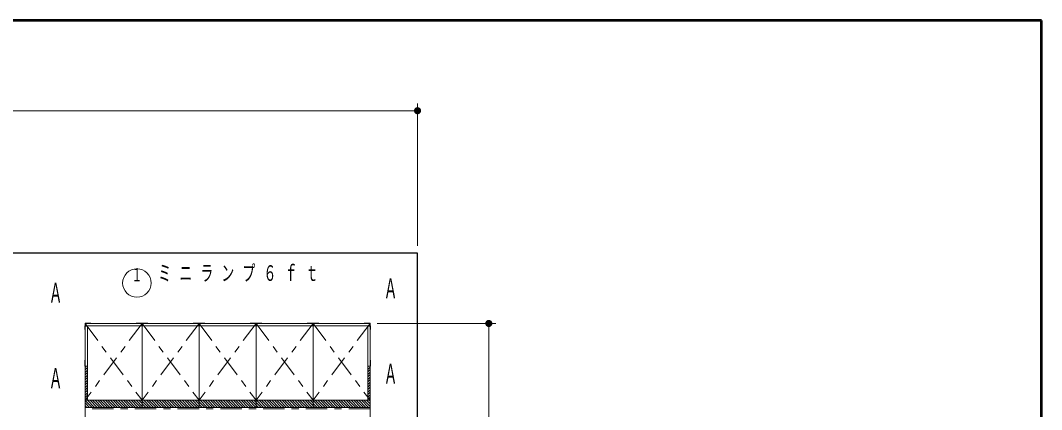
# Model space of a CAD drawing. Units: millimetres on the paper, scale 1:150. Extents: x -385 to 0, y -3 to 267.
# Drawn here: x -143.3 to 0, y 212.3 to 267 of the extents above; entities that cross this region are included whole.
import ezdxf
from ezdxf.enums import TextEntityAlignment as Align

# ---------------------------------------------------------------- set-up
doc = ezdxf.new("R2010")
doc.units = ezdxf.units.MM
doc.linetypes.add('USER2', pattern=[6, 3, -1, 1, -1])
doc.layers.add('1_150', color=7, linetype='Continuous', lineweight=13)
doc.layers.add('NAKAMURA図枠', color=7, linetype='Continuous', lineweight=13)
doc.styles.add('ＭＳ ゴシック', font='')
doc.styles.get('ＭＳ ゴシック').set_extended_font_data('MS Gothic')

# ---------------------------------------------------------------- blocks, each defined once
blk = doc.blocks.new('filled_dot')
at = {"color": 0, "linetype": 'Continuous', "lineweight": -2, "const_width": 1.25}
blk.add_lwpolyline([(-0.625, 0, 1), (0.625, 0, 1)], format="xyb", close=True, dxfattribs=at)

msp = doc.modelspace()

# ---------------------------------------------------------------- linework, layer by layer
at = {"layer": '1_150'}
for p, q in [((-87.57, 235.31), (-87.57, 255.31)), ((-354.236, 254.31), (-87.57, 254.31)), ((-134.236, 224.093), (-134.276, 224.093)), ((-134.276, 224.093), (-134.276, 223.593)), ((-134.276, 223.593), (-134.236, 223.593)), ((-133.403, 224.466), (-134.236, 224.466)), ((-134.236, 224.466), (-134.236, 224.426)), ((-134.236, 224.426), (-133.403, 224.426)), ((-134.236, 224.426), (-94.236, 224.426)), ((-134.236, 144.177), (-134.236, 224.426)), ((-134.236, 223.593), (-134.236, 224.093)), ((-94.236, 224.093), (-134.236, 224.093)), ((-133.903, 224.053), (-134.236, 224.053)), ((-133.903, 224.093), (-133.903, 213.628)), ((-133.403, 224.426), (-133.403, 224.466)), ((-127.07, 224.466), (-125.403, 224.466)), ((-127.07, 224.426), (-127.07, 224.466)), ((-125.403, 224.426), (-127.07, 224.426)), ((-126.236, 212.628), (-126.236, 224.426)), ((-125.403, 224.466), (-125.403, 224.426)), ((-119.07, 224.466), (-117.403, 224.466)), ((-119.07, 224.426), (-119.07, 224.466)), ((-117.403, 224.426), (-119.07, 224.426)), ((-118.236, 212.628), (-118.236, 224.426)), ((-117.403, 224.466), (-117.403, 224.426)), ((-111.07, 224.466), (-109.403, 224.466)), ((-111.07, 224.426), (-111.07, 224.466)), ((-109.403, 224.426), (-111.07, 224.426)), ((-110.236, 212.628), (-110.236, 224.426)), ((-109.403, 224.466), (-109.403, 224.426)), ((-103.07, 224.466), (-101.403, 224.466)), ((-103.07, 224.426), (-103.07, 224.466)), ((-101.403, 224.426), (-103.07, 224.426)), ((-102.236, 213.628), (-102.236, 224.426)), ((-102.236, 212.628), (-102.236, 224.426)), ((-101.403, 224.466), (-101.403, 224.426)), ((-95.07, 224.466), (-94.236, 224.466)), ((-95.07, 224.426), (-95.07, 224.466)), ((-94.236, 224.426), (-95.07, 224.426)), ((-94.57, 224.093), (-94.57, 213.628)), ((-94.57, 224.053), (-94.236, 224.053)), ((-94.236, 224.466), (-94.236, 224.426)), ((-94.236, 144.177), (-94.236, 224.426)), ((-94.236, 224.093), (-94.196, 224.093)), ((-94.236, 223.593), (-94.236, 224.093)), ((-94.196, 223.593), (-94.236, 223.593)), ((-94.196, 224.093), (-94.196, 223.593)), ((-93.236, 224.426), (-76.57, 224.426)), ((-77.57, 224.426), (-77.57, 144.177)), ((-134.236, 219.259), (-134.276, 219.259)), ((-134.276, 219.259), (-134.276, 218.426)), ((-134.236, 218.426), (-134.236, 219.259)), ((-94.236, 219.259), (-94.196, 219.259)), ((-94.236, 218.426), (-94.236, 219.259)), ((-94.196, 219.259), (-94.196, 218.426)), ((-134.276, 218.426), (-134.236, 218.426)), ((-133.903, 218.426), (-134.236, 218.426)), ((-134.236, 218.256), (-134.067, 218.426)), ((-134.236, 217.903), (-133.903, 218.236)), ((-134.236, 217.549), (-133.903, 217.883)), ((-94.57, 218.426), (-94.236, 218.426)), ((-94.57, 218.325), (-94.469, 218.426)), ((-94.57, 217.971), (-94.236, 218.305)), ((-94.57, 217.618), (-94.236, 217.951)), ((-94.196, 218.426), (-94.236, 218.426)), ((-134.236, 217.196), (-133.903, 217.529)), ((-134.236, 216.842), (-133.903, 217.175)), ((-134.236, 216.489), (-133.903, 216.822)), ((-134.236, 216.135), (-133.903, 216.468)), ((-94.57, 217.264), (-94.236, 217.598)), ((-94.57, 216.911), (-94.236, 217.244)), ((-94.57, 216.557), (-94.236, 216.891)), ((-94.57, 216.204), (-94.236, 216.537)), ((-134.236, 215.781), (-133.903, 216.115)), ((-134.236, 215.428), (-133.903, 215.761)), ((-134.236, 215.074), (-133.903, 215.408)), ((-134.236, 214.721), (-133.903, 215.054)), ((-94.57, 215.85), (-94.236, 216.183)), ((-94.57, 215.497), (-94.236, 215.83)), ((-94.57, 215.143), (-94.236, 215.476)), ((-94.57, 214.789), (-94.236, 215.123)), ((-134.236, 214.367), (-133.903, 214.701)), ((-134.236, 214.014), (-133.903, 214.347)), ((-134.236, 213.66), (-133.903, 213.993)), ((-94.236, 213.628), (-134.236, 213.628)), ((-133.247, 212.628), (-134.236, 213.618)), ((-133.908, 213.635), (-133.903, 213.64)), ((-132.887, 212.628), (-133.887, 213.628)), ((-132.528, 212.628), (-133.528, 213.628)), ((-132.169, 212.628), (-133.169, 213.628)), ((-131.81, 212.628), (-132.81, 213.628)), ((-131.45, 212.628), (-132.45, 213.628)), ((-131.091, 212.628), (-132.091, 213.628)), ((-130.732, 212.628), (-131.732, 213.628)), ((-130.373, 212.628), (-131.373, 213.628)), ((-130.014, 212.628), (-131.014, 213.628)), ((-129.654, 212.628), (-130.654, 213.628)), ((-129.295, 212.628), (-130.295, 213.628)), ((-128.936, 212.628), (-129.936, 213.628)), ((-128.577, 212.628), (-129.577, 213.628)), ((-128.218, 212.628), (-129.218, 213.628)), ((-127.858, 212.628), (-128.858, 213.628)), ((-127.499, 212.628), (-128.499, 213.628)), ((-127.14, 212.628), (-128.14, 213.628)), ((-126.781, 212.628), (-127.781, 213.628)), ((-126.422, 212.628), (-127.422, 213.628)), ((-126.062, 212.628), (-127.062, 213.628)), ((-125.703, 212.628), (-126.703, 213.628)), ((-125.344, 212.628), (-126.344, 213.628)), ((-124.985, 212.628), (-125.985, 213.628)), ((-124.625, 212.628), (-125.625, 213.628)), ((-124.266, 212.628), (-125.266, 213.628)), ((-123.907, 212.628), (-124.907, 213.628)), ((-123.548, 212.628), (-124.548, 213.628)), ((-123.189, 212.628), (-124.189, 213.628)), ((-122.829, 212.628), (-123.829, 213.628)), ((-122.47, 212.628), (-123.47, 213.628)), ((-122.111, 212.628), (-123.111, 213.628)), ((-121.752, 212.628), (-122.752, 213.628)), ((-121.393, 212.628), (-122.393, 213.628)), ((-121.033, 212.628), (-122.033, 213.628)), ((-120.674, 212.628), (-121.674, 213.628)), ((-120.315, 212.628), (-121.315, 213.628)), ((-119.956, 212.628), (-120.956, 213.628)), ((-119.597, 212.628), (-120.597, 213.628)), ((-119.237, 212.628), (-120.237, 213.628)), ((-118.878, 212.628), (-119.878, 213.628)), ((-118.519, 212.628), (-119.519, 213.628)), ((-118.16, 212.628), (-119.16, 213.628)), ((-117.8, 212.628), (-118.8, 213.628)), ((-117.441, 212.628), (-118.441, 213.628)), ((-117.082, 212.628), (-118.082, 213.628)), ((-116.723, 212.628), (-117.723, 213.628)), ((-116.364, 212.628), (-117.364, 213.628)), ((-116.004, 212.628), (-117.004, 213.628)), ((-115.645, 212.628), (-116.645, 213.628)), ((-115.286, 212.628), (-116.286, 213.628)), ((-114.927, 212.628), (-115.927, 213.628)), ((-114.568, 212.628), (-115.568, 213.628)), ((-114.208, 212.628), (-115.208, 213.628)), ((-113.849, 212.628), (-114.849, 213.628)), ((-113.49, 212.628), (-114.49, 213.628)), ((-113.131, 212.628), (-114.131, 213.628)), ((-112.772, 212.628), (-113.772, 213.628)), ((-112.412, 212.628), (-113.412, 213.628)), ((-112.053, 212.628), (-113.053, 213.628)), ((-111.694, 212.628), (-112.694, 213.628)), ((-111.335, 212.628), (-112.335, 213.628)), ((-110.975, 212.628), (-111.975, 213.628)), ((-110.616, 212.628), (-111.616, 213.628)), ((-110.257, 212.628), (-111.257, 213.628)), ((-109.898, 212.628), (-110.898, 213.628)), ((-109.539, 212.628), (-110.539, 213.628)), ((-109.179, 212.628), (-110.179, 213.628)), ((-108.82, 212.628), (-109.82, 213.628)), ((-108.461, 212.628), (-109.461, 213.628)), ((-108.102, 212.628), (-109.102, 213.628)), ((-107.743, 212.628), (-108.743, 213.628)), ((-107.383, 212.628), (-108.383, 213.628)), ((-107.024, 212.628), (-108.024, 213.628)), ((-106.665, 212.628), (-107.665, 213.628)), ((-106.306, 212.628), (-107.306, 213.628)), ((-105.947, 212.628), (-106.947, 213.628)), ((-105.587, 212.628), (-106.587, 213.628)), ((-105.228, 212.628), (-106.228, 213.628)), ((-104.869, 212.628), (-105.869, 213.628)), ((-104.51, 212.628), (-105.51, 213.628)), ((-104.15, 212.628), (-105.15, 213.628)), ((-103.791, 212.628), (-104.791, 213.628)), ((-103.432, 212.628), (-104.432, 213.628)), ((-103.073, 212.628), (-104.073, 213.628)), ((-102.714, 212.628), (-103.714, 213.628)), ((-102.354, 212.628), (-103.354, 213.628)), ((-101.995, 212.628), (-102.995, 213.628)), ((-101.636, 212.628), (-102.636, 213.628)), ((-101.277, 212.628), (-102.277, 213.628)), ((-100.918, 212.628), (-101.918, 213.628)), ((-100.558, 212.628), (-101.558, 213.628)), ((-100.199, 212.628), (-101.199, 213.628)), ((-99.84, 212.628), (-100.84, 213.628)), ((-99.481, 212.628), (-100.481, 213.628)), ((-99.122, 212.628), (-100.122, 213.628)), ((-98.762, 212.628), (-99.762, 213.628)), ((-98.403, 212.628), (-99.403, 213.628)), ((-98.044, 212.628), (-99.044, 213.628)), ((-97.685, 212.628), (-98.685, 213.628)), ((-97.325, 212.628), (-98.325, 213.628)), ((-96.966, 212.628), (-97.966, 213.628)), ((-96.607, 212.628), (-97.607, 213.628)), ((-96.248, 212.628), (-97.248, 213.628)), ((-95.889, 212.628), (-96.889, 213.628)), ((-95.529, 212.628), (-96.529, 213.628)), ((-95.17, 212.628), (-96.17, 213.628)), ((-94.811, 212.628), (-95.811, 213.628)), ((-94.452, 212.628), (-95.452, 213.628)), ((-94.236, 212.772), (-95.093, 213.628)), ((-94.236, 213.131), (-94.733, 213.628)), ((-94.57, 214.436), (-94.236, 214.769)), ((-94.57, 214.082), (-94.236, 214.416)), ((-94.57, 213.729), (-94.236, 214.062)), ((-94.236, 213.49), (-94.374, 213.628)), ((-94.31, 213.635), (-94.236, 213.709)), ((-133.606, 212.628), (-134.236, 213.258)), ((-133.965, 212.628), (-134.236, 212.899)), ((-94.236, 212.628), (-134.236, 212.628))]:
    msp.add_line(p, q, dxfattribs=at)
at = {"layer": '1_150', "lineweight": 25}
for p, q in [((-87.57, 234.31), (-354.236, 234.31)), ((-87.57, 134.31), (-87.57, 234.31))]:
    msp.add_line(p, q, dxfattribs=at)
at = {"layer": '1_150', "linetype": 'USER2'}
for p, q in [((-134.236, 224.426), (-126.236, 213.628)), ((-126.236, 224.426), (-134.236, 213.628)), ((-126.236, 224.426), (-118.236, 213.628)), ((-118.236, 224.426), (-126.236, 213.628)), ((-118.236, 224.426), (-110.236, 213.628)), ((-110.236, 224.426), (-118.236, 213.628)), ((-110.236, 224.426), (-102.236, 213.628)), ((-102.236, 224.426), (-110.236, 213.628)), ((-94.236, 224.426), (-102.236, 213.628)), ((-102.236, 224.426), (-94.236, 213.628)), ((-94.236, 212.426), (-134.236, 212.426))]:
    msp.add_line(p, q, dxfattribs=at)
at = {"layer": '1_150'}
msp.add_circle((-126.953, 230.106), 2, dxfattribs=at)
at = {"layer": 'NAKAMURA図枠', "lineweight": 50}
for p, q in [((0, 267), (-385, 267)), ((0, 0), (0, 267))]:
    msp.add_line(p, q, dxfattribs=at)

# ---------------------------------------------------------------- block references
at = {"layer": '1_150', "xscale": 0.4, "yscale": 0.4}
for p, rotation in [((-87.57, 254.31), 180), ((-77.57, 224.426), 270)]:
    msp.add_blockref('filled_dot', p, dxfattribs=dict(at, rotation=rotation))

# ---------------------------------------------------------------- texts
at = {"layer": '1_150', "style": 'ＭＳ ゴシック', "width": 0.6}
msp.add_text('１', height=1.833, dxfattribs=at).set_placement((-126.953, 232.189), align=Align.TOP_CENTER)
at = {"layer": '1_150', "style": 'ＭＳ ゴシック', "width": 0.5}
for p in [(-92.309, 230.768), (-139.316, 230.143), (-139.316, 218.143), (-92.309, 218.768)]:
    msp.add_text('Ａ', height=2.815, dxfattribs=at).set_placement(p, align=Align.TOP_LEFT)
at = {"layer": '1_150', "insert": (-129.853, 232.606), "char_height": 2.199, "attachment_point": 1, "style": 'ＭＳ ゴシック'}
msp.add_mtext('\\T1.64;\\W0.6;\u3000\u3000ミニランプ６ｆｔ', dxfattribs=at)

doc.saveas('drawing.dxf')
